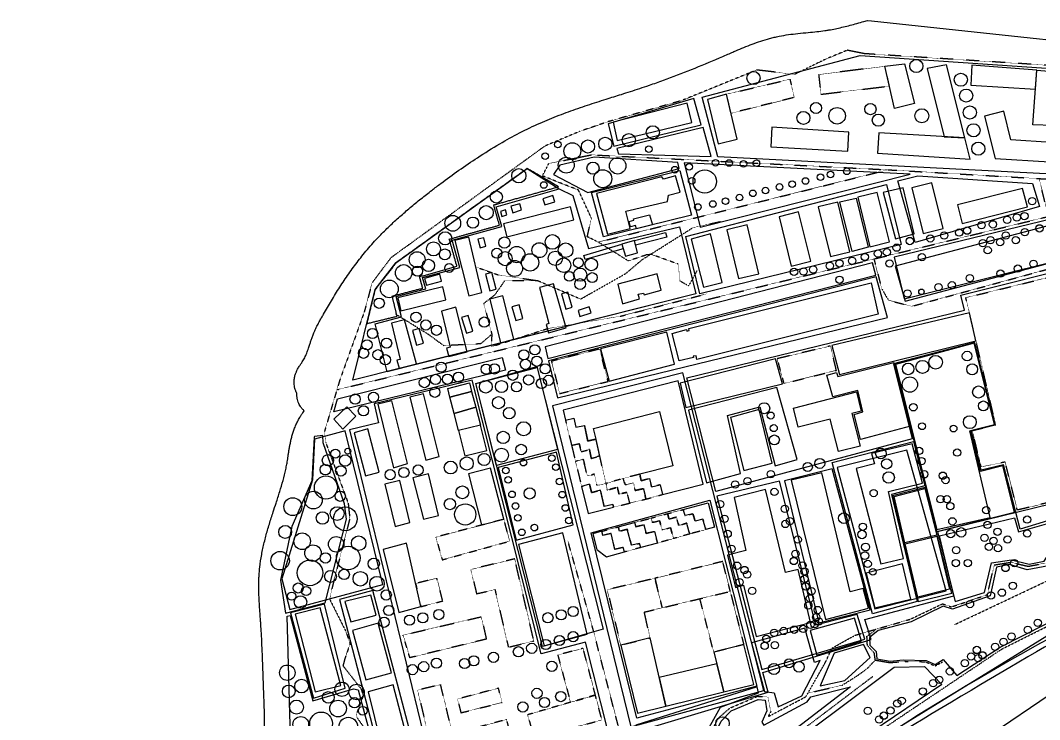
# Model space of a CAD drawing. Header units: metres. Extents: x -48 to 1213, y -26 to 873.
# Drawn here: x 48 to 650, y 455 to 869 of the extents above; entities that cross this region are included whole.
import ezdxf

# ---------------------------------------------------------------- set-up
doc = ezdxf.new("R2010")
doc.units = ezdxf.units.M
for name, pattern in [('1', [0.002, 0.002]), ('10', [0.001, 0.001]), ('11', [0.012, 0.004, -0.001, 0.004, -0.001, 0.001, -0.001]), ('2', [0.001, 0.001]), ('3', [0.012, 0.004, -0.001, 0.004, -0.001, 0.001, -0.001]), ('4', [0.001, 0.001]), ('5', [0.012, 0.004, -0.001, 0.004, -0.001, 0.001, -0.001]), ('6', [0.012, 0.004, -0.001, 0.004, -0.001, 0.001, -0.001]), ('7', [0.012, 0.004, -0.001, 0.004, -0.001, 0.001, -0.001]), ('8', [0.001, 0.001]), ('Center', [0.004, 0.0025, -0.0005, 0.0005, -0.0005]), ('Dashed', [0.01, 0.005, -0.005])]:
    doc.linetypes.add(name, pattern=pattern)
for name, color, linetype, true_color in [('Blocks', 1, 'Continuous', 0xff0000), ('Buildings$Commercial', 173, 'Continuous', 0x424ace), ('Buildings$Industrial', 9, 'Continuous', 0xbebebe), ('Buildings$Residential', 55, 'Continuous', 0x919748), ('Buildings$Workshop', 15, 'Continuous', 0xbf3f3f), ('Green_Spaces', 3, 'Continuous', 0x1bff00), ('Landuse$commercial', 172, 'Continuous', 0x0000bf), ('Landuse$culture', 30, 'Continuous', 0xff7f00), ('Landuse$greenery', 72, 'Continuous', 0x76c02d), ('Landuse$hedge', 111, 'Continuous', 0x7fffbf), ('Landuse$plaza', 6, 'Continuous', 0xff00ff), ('Landuse$railway', 33, 'Continuous', 0xda9942), ('Landuse$residential', 45, 'Continuous', 0x8b864e), ('Pavement', 252, 'Continuous', 0x829093), ('Playgrounds', 162, 'Continuous', 0x2734c3), ('railway track', 7, 'Continuous', 0xffffff), ('Site', 225, 'Continuous', 0xb22c80), ('Street', 1, 'Continuous', 0xff0000), ('Tree$Tree_type_1', 111, 'Continuous', 0x7fffbf), ('Tree$Tree_type_2', 125, 'Continuous', 0x3fbf7f)]:
    doc.layers.add(name, color=color, linetype=linetype, true_color=true_color)

msp = doc.modelspace()

# ---------------------------------------------------------------- linework, layer by layer
at = {"layer": 'Blocks'}
for points in [[(663.3, 839.67), (658.18, 777.76), (460.32, 788.02), (451.02, 823.27), (544.36, 847.89)], [(395.39, 807.44), (398.84, 794.25), (450.41, 806.88), (446.08, 822.44)], [(451.67, 805.24), (400.53, 792.9), (401.49, 789.71), (456.36, 788.06)], [(363.05, 777.46), (383.37, 766.87), (437.47, 781), (436.58, 784.66), (387.16, 787.85), (366.93, 783.05)], [(440.35, 784.38), (449.9, 746.43), (574.01, 777.74)], [(244.58, 655.9), (257.63, 709.52), (269.98, 725.31), (347.63, 781.04), (366.55, 769.08), (374.48, 765.18), (383.72, 733.73), (437.67, 746.66), (447.28, 706.92)], [(385.55, 766.87), (437.74, 779.82), (444.63, 753.44), (392.69, 740.61)], [(441.44, 740.85), (559.93, 771.61), (568.59, 736.16), (449.69, 706.92)], [(566.7, 773.73), (578.53, 776.81), (646.26, 772.13), (650.41, 758.52), (577, 737.42)], [(564.53, 728.66), (570.32, 704.1), (715.61, 740.19), (737.09, 765.44), (730.98, 769.06)], [(358.16, 675.62), (359.77, 668.87), (553.64, 718.05), (551.65, 725.32)], [(639, 568.02), (629.2, 606.03), (615.97, 602.73), (610.15, 626.05), (624.27, 629.64), (612.1, 678.28), (564.02, 665.65), (575.15, 621.28), (458.98, 590.16), (441.96, 657.4), (606.15, 697.38), (603.99, 706.17), (681.01, 725.53), (714.58, 590.96)], [(360.12, 667.45), (365.56, 645.57), (560.52, 692.95), (553.94, 716.95)], [(564.74, 665.17), (589.72, 566.56), (635.71, 577.94), (628.81, 605.31), (615.58, 601.96), (609.63, 626.3), (623.77, 629.84), (611.83, 677.8)], [(233.2, 637.34), (235.43, 645), (332.82, 669.36), (334.84, 661.8)], [(353.38, 663.45), (365.57, 615.06), (329.41, 605.57), (317.13, 653.97)], [(362.48, 640.88), (408.85, 451.18), (487.4, 472.67), (439.58, 660.41)], [(242.62, 626.58), (296.2, 406.06), (344.3, 420.35), (347.05, 410.53), (381.16, 419.49), (385.24, 405.16), (404.8, 410.7), (382.04, 501.19), (355.92, 494.23), (314.95, 655.92), (257.05, 641.95), (259.67, 630.73)], [(239.97, 626.06), (221.86, 621.18), (220.7, 597.06), (202.49, 538.67), (207.25, 520.43), (262.18, 535.14)], [(530.74, 604.35), (553, 520.9), (595.19, 531.46), (571.92, 614.66)], [(330.39, 604.28), (341.02, 561.48), (374.76, 570.41), (364.91, 613.47)], [(499.75, 596.59), (519.88, 512.61), (550.35, 520.23), (527.9, 603.64)], [(459.73, 587.35), (486.22, 485.05), (547.22, 502.97), (542.53, 517.43), (518.15, 511.23), (496.69, 596.37)], [(411.19, 447.97), (490.03, 471.52), (486.95, 483.24), (550.88, 502.72), (547.17, 514.5), (599.75, 528.56), (591.3, 564.08), (635.61, 574.62), (637.95, 566.29), (715.33, 588.51), (727.19, 549.45), (402.21, 348.86), (410.93, 388.73), (405.82, 438.89)], [(368.69, 565.77), (342.5, 558.87), (357.52, 498.89), (383.06, 505.84)], [(236.6, 526.45), (263.87, 421.79), (283.75, 427.63), (256.24, 531.59)], [(207.71, 518.43), (221.3, 468.14), (239.93, 474), (227.7, 523.69)], [(261.59, 420.7), (246.28, 413.41), (231.68, 427.14), (221.43, 416.34), (206.11, 399.83), (191.64, 383.46), (189.58, 385.1), (207.56, 445.09), (205.65, 516.5), (207.52, 516.98), (220.85, 466.42), (244.98, 473.6), (247.73, 473.07), (248.35, 469.96)]]:
    msp.add_lwpolyline(points, close=True, dxfattribs=at)
msp.add_open_spline([(504.67, 355.72), (503.38, 362.13), (500.73, 375.55), (517.51, 414.89), (554.01, 439.6), (665.77, 505.89), (703.37, 526), (774.55, 533.7), (807.48, 527.29), (813.58, 513.57), (804.74, 500.76), (558.39, 321.5), (546.54, 316.81), (529, 316.81), (508.5, 337.06), (505.97, 349.3), (504.67, 355.72)], degree=3, dxfattribs=at)
at = {"layer": 'Buildings$Commercial'}
msp.add_line((412.3, 456.25), (385.32, 565.82), dxfattribs=at)
at = {"layer": 'Buildings$Commercial', "linetype": '8'}
for points in [[(427.47, 588.4), (451.58, 594.5), (436.78, 655.52), (368.75, 638.31), (370.21, 632.32), (375.17, 633.52), (376.35, 628.15), (381.51, 629.2), (383.37, 620.03), (388.25, 621.11), (386.7, 627.49), (425.85, 637.39), (433.63, 605.32), (414.06, 600.37), (415.02, 596.54), (419.94, 597.83), (421.12, 592.97), (426.15, 594.1)], [(439.82, 579.53), (454.63, 583.44), (458.2, 569.04), (453.19, 567.68), (451.42, 573.81), (446.82, 572.73), (445.53, 577.08), (440.88, 575.97)]]:
    msp.add_lwpolyline(points, close=True, dxfattribs=at)
at = {"layer": 'Buildings$Commercial', "linetype": '7'}
for points in [[(370.21, 632.32), (373.81, 617.47), (378.31, 618.51), (379.53, 613.74), (384.4, 614.97), (385.46, 609.75), (390.47, 611.16), (388.25, 621.11), (383.37, 620.03), (381.51, 629.2), (376.35, 628.15), (375.17, 633.52)], [(414.06, 600.37), (404.35, 597.91), (405.48, 594.05), (410.43, 595.34), (411.45, 590.79), (416.25, 591.87), (417.77, 585.69), (427.47, 588.4), (426.15, 594.1), (421.12, 592.97), (419.94, 597.83), (415.02, 596.54)], [(430.55, 577.08), (439.82, 579.53), (440.88, 575.97), (445.53, 577.08), (446.82, 572.73), (451.42, 573.81), (453.19, 567.68), (443.62, 565.09), (441.89, 571.47), (437.14, 570.17), (435.79, 575.04), (431.38, 573.94)], [(463.13, 548.84), (423.08, 538.9), (427.28, 521.45), (467.6, 531.16)]]:
    msp.add_lwpolyline(points, close=True, dxfattribs=at)
at = {"layer": 'Buildings$Commercial', "linetype": '6'}
for points in [[(373.81, 617.47), (376.12, 607.95), (380.67, 609.24), (383.16, 599.38), (387.33, 600.5), (388.71, 593.71), (394.09, 594.91), (390.47, 611.16), (385.46, 609.75), (384.39, 614.99), (379.53, 613.74), (378.31, 618.51)], [(404.35, 597.91), (394.09, 594.91), (394.97, 590.98), (400.83, 592.69), (401.85, 588.66), (406.44, 589.67), (408.05, 583.3), (417.77, 585.69), (416.25, 591.87), (411.45, 590.79), (410.43, 595.34), (405.48, 594.05)], [(420.9, 574.5), (430.55, 577.08), (431.38, 573.94), (435.79, 575.04), (437.14, 570.17), (441.89, 571.47), (443.62, 565.09), (434.08, 562.38), (432.28, 568.85), (427.31, 567.5), (425.81, 573), (421.55, 571.84)]]:
    msp.add_lwpolyline(points, close=True, dxfattribs=at)
at = {"layer": 'Buildings$Commercial', "linetype": '5'}
for points in [[(376.12, 607.95), (379.7, 593.23), (384.36, 594.62), (385.63, 589.6), (390.79, 590.87), (393.02, 581.25), (398.25, 582.43), (398.56, 580.9), (408.05, 583.3), (406.44, 589.67), (401.85, 588.66), (400.83, 592.69), (394.97, 590.98), (394.09, 594.91), (388.71, 593.71), (387.33, 600.5), (383.16, 599.38), (380.67, 609.24)], [(410.97, 571.84), (420.9, 574.5), (421.55, 571.84), (425.81, 573), (427.31, 567.5), (432.28, 568.85), (434.08, 562.38), (424.68, 559.72), (422.77, 566.46), (417.85, 565.38), (416.6, 570.5), (411.7, 569.29)], [(423.08, 538.9), (394.85, 532.11), (402.85, 499.46), (420.19, 503.67), (416.79, 518.92), (427.4, 521.48)], [(467.6, 531.16), (475.55, 499.74), (457.85, 495.2), (449.64, 526.84)]]:
    msp.add_lwpolyline(points, close=True, dxfattribs=at)
at = {"layer": 'Buildings$Commercial', "linetype": '4'}
for points in [[(379.7, 593.23), (383.61, 577.12), (398.56, 580.9), (398.25, 582.43), (393.02, 581.25), (390.83, 590.89), (385.63, 589.6), (384.36, 594.62)], [(401.42, 569.29), (410.97, 571.84), (411.7, 569.29), (416.6, 570.5), (417.85, 565.38), (422.77, 566.46), (424.68, 559.72), (414.68, 557.06), (413.99, 559.49), (409.16, 558.4), (406.67, 567.91), (402.05, 566.7)], [(402.85, 499.46), (412.82, 459.13), (429.43, 463.24), (420.19, 503.67)], [(457.85, 495.2), (463.87, 471.75), (481.53, 476.11), (475.55, 499.74)], [(425.52, 480.36), (429.43, 463.24), (463.87, 471.75), (459.6, 488.39)]]:
    msp.add_lwpolyline(points, close=True, dxfattribs=at)
at = {"layer": 'Buildings$Commercial'}
for points in [[(385.32, 565.82), (455.62, 584.98), (483.33, 475.18)], [(483.33, 475.18), (412.3, 456.25)]]:
    msp.add_lwpolyline(points, dxfattribs=at)
at = {"layer": 'Buildings$Commercial', "linetype": '2'}
msp.add_lwpolyline([(386.39, 565.27), (388.72, 555.88), (394.4, 551.66), (405.08, 554.5), (404.39, 557.17), (399.4, 555.97), (397.16, 565.36), (392.34, 564.24), (391.75, 566.7)], close=True, dxfattribs=at)
at = {"layer": 'Buildings$Commercial', "linetype": '3'}
msp.add_lwpolyline([(391.75, 566.7), (401.42, 569.29), (402.05, 566.7), (406.67, 567.91), (409.16, 558.4), (413.99, 559.49), (414.68, 557.06), (405.08, 554.5), (404.39, 557.17), (399.4, 555.97), (397.16, 565.36), (392.34, 564.24)], close=True, dxfattribs=at)
at = {"layer": 'Buildings$Industrial', "linetype": '1'}
msp.add_lwpolyline([(503.64, 596.83), (523.89, 514.58), (549.33, 521.25), (546.12, 532.86), (538.39, 530.96), (521.7, 601.28)], close=True, dxfattribs=at)
at = {"layer": 'Buildings$Residential', "linetype": '3'}
for points in [[(519.86, 836.58), (521.15, 824.91), (561.67, 829.77), (559.07, 841.44)], [(465.38, 824.96), (502.88, 833.81), (505.47, 823.04), (468.04, 813.67)], [(387.86, 469.91), (380.63, 497.51), (365.64, 493.57), (373.16, 465.63)], [(282.74, 472.79), (293.24, 428.82), (339.31, 441.16), (335.38, 455.47), (303.48, 446.8), (296.37, 476.05)], [(306.32, 467.52), (308.41, 459.43), (332.76, 465.5), (330.59, 473.94)], [(347.82, 458.24), (351.62, 444.45), (391.72, 455.19), (387.86, 469.91)]]:
    msp.add_lwpolyline(points, close=True, dxfattribs=at)
at = {"layer": 'Buildings$Residential', "linetype": '4'}
for points in [[(559.07, 841.44), (570.62, 842.87), (576.42, 819.4), (564.62, 816.51)], [(584.06, 840.16), (593.99, 799.87), (606.27, 799.14), (595.47, 842.36)], [(610.37, 842.18), (609.72, 830.35), (647.97, 827.92), (648.78, 839.1)], [(648.78, 839.1), (660.75, 838.23), (658.5, 806.52), (646.44, 806.84)], [(398.41, 808.4), (400.83, 797.55), (444.89, 808.31), (442.06, 819.64)], [(454.11, 821.87), (460.38, 795.61), (471.65, 798.38), (465.38, 824.96)], [(617.83, 812.03), (624.15, 786.91), (656.23, 784.97), (657.21, 796.48), (633.38, 797.93), (629.33, 814.95)], [(492.16, 805.39), (491.56, 793.85), (537.02, 791.23), (537.68, 802.52)], [(555.45, 802.14), (554.65, 790.14), (609.4, 786.62), (606.27, 799.14)]]:
    msp.add_lwpolyline(points, close=True, dxfattribs=at)
at = {"layer": 'Buildings$Residential', "linetype": '2'}
for points in [[(574.91, 769.65), (581.61, 742.61), (593.38, 745.64), (586.68, 772.57)], [(542.98, 764.08), (550.16, 734.83), (561.79, 737.7), (554.49, 766.91)], [(601.99, 759.57), (604.75, 748.54), (643.34, 758.39), (640.38, 769.16)], [(519.58, 758.38), (526.83, 729.1), (538.28, 731.89), (531.11, 761.17)], [(496.57, 752.59), (503.53, 723.37), (515.17, 726.21), (508.01, 755.52)], [(465.51, 744.91), (472.57, 715.97), (484.46, 718.82), (477.51, 747.84)], [(444.43, 739.36), (451.72, 711), (462.77, 713.62), (455.85, 742.55)], [(278.21, 645.84), (287.6, 608.72), (295.52, 610.96), (286.22, 647.99)], [(259.26, 641.88), (268.48, 604.16), (276.75, 606.74), (267.53, 643.77)], [(245.22, 624.93), (252.03, 599.49), (260.13, 601.6), (253.32, 627.2)], [(263.32, 594.55), (269.48, 569.6), (278.23, 571.86), (272.21, 596.75)], [(280.03, 598.22), (286.18, 573.75), (295.1, 576.02), (289.25, 600.54)]]:
    msp.add_lwpolyline(points, close=True, dxfattribs=at)
at = {"layer": 'Buildings$Residential', "linetype": '1'}
for points in [[(233.23, 632.98), (238.57, 626.95), (246.32, 634.61), (240.98, 640.3)], [(239.73, 525.23), (243.35, 513.26), (258.25, 517.14), (255.06, 529.02)], [(210.41, 517.73), (222.27, 471.78), (237.34, 475.49), (225.15, 521.53)], [(244.31, 508.12), (252.19, 478.85), (267.29, 483.05), (259.41, 512.32)], [(253.52, 471.8), (265.02, 425.46), (280.26, 429.99), (268.43, 476.02)]]:
    msp.add_lwpolyline(points, close=True, dxfattribs=at)
at = {"layer": 'Buildings$Residential', "linetype": '10'}
msp.add_lwpolyline([(312.83, 600.62), (320.63, 570.41), (333.84, 573.81), (325.89, 604)], close=True, dxfattribs=at)
at = {"layer": 'Buildings$Residential', "linetype": '11'}
for points in [[(333.84, 573.81), (293.52, 563.2), (297.36, 549.82), (337.18, 560.83)], [(314.2, 544.1), (317.66, 529.77), (328.52, 532.24), (336.43, 498.15), (351.5, 501.86), (340.19, 550.37)]]:
    msp.add_lwpolyline(points, close=True, dxfattribs=at)
at = {"layer": 'Buildings$Residential', "linetype": '8'}
msp.add_lwpolyline([(262.39, 555.86), (271.63, 518.75), (284.76, 522.15), (276.17, 559.75)], close=True, dxfattribs=at)
at = {"layer": 'Buildings$Residential', "linetype": '5'}
msp.add_lwpolyline([(284.76, 522.15), (297.62, 525.49), (294.16, 539), (281.64, 535.79)], close=True, dxfattribs=at)
at = {"layer": 'Buildings$Residential', "linetype": '7'}
msp.add_lwpolyline([(274.21, 505.36), (320.42, 516.17), (323.42, 502.96), (278.21, 491.96)], close=True, dxfattribs=at)
at = {"layer": 'Buildings$Workshop', "linetype": '1'}
for points in [[(388.45, 766.29), (395.05, 742.26), (408.34, 745.66), (405.79, 755.76), (430.56, 761.61), (431.09, 765.33), (437.9, 767.14), (435.24, 776.71), (428.22, 774.69), (427.07, 776.17)], [(337.96, 758.8), (338.98, 754.96), (344.18, 756.54), (343.28, 760.27)], [(356.78, 763.21), (357.97, 759.65), (363.96, 761.29), (362.71, 765.02)], [(331.81, 755.64), (332.6, 752.64), (335.48, 753.6), (334.8, 756.6)], [(333.47, 748.27), (335.5, 740.67), (375.12, 750.64), (373.17, 758.45)], [(407.8, 749.65), (410.65, 750.47), (410.44, 751.23), (419.88, 753.73), (421.59, 747.83), (412.12, 745.34), (411.54, 747.35), (408.69, 746.5)], [(411, 738.47), (429.33, 743.23), (430.03, 740.52), (411.68, 735.83)], [(304.79, 738.5), (313.06, 705.82), (320.8, 707.79), (313, 740.58)], [(318.38, 739.21), (319.78, 734.12), (323.19, 735.16), (321.9, 740.17)], [(380.96, 729.74), (403.54, 736.3), (404.3, 733.67), (381.75, 727.24)], [(403.54, 736.3), (405.59, 729.22), (412.86, 731.31), (411, 738.47)], [(286.84, 716), (287.96, 712.04), (296.92, 714.45), (295.87, 718.64)], [(322.98, 718.62), (325.47, 708.78), (329.15, 709.83), (326.71, 719.57)], [(401.05, 712.76), (403.94, 701.08), (413.91, 703.96), (413.2, 706.78), (416.41, 707.48), (416.7, 706.36), (426.79, 709.19), (424.42, 718.8)], [(271, 704.66), (272.92, 696.9), (299.5, 703.39), (297.69, 711.15)], [(354.84, 710.81), (360.42, 689.39), (358.82, 688.83), (360.21, 684.02), (370.68, 686.95), (363.14, 712.97)], [(325.54, 703.92), (331.86, 677.99), (339.64, 680.26), (333.25, 705.8)], [(367.82, 706.93), (370.41, 697.97), (374.2, 699.17), (371.61, 708.04)], [(296.91, 696.72), (302.12, 675.46), (299.89, 674.93), (301.27, 670.04), (312.01, 672.8), (305.42, 699.06)], [(377.64, 697.11), (378.76, 693.66), (385.42, 695.68), (384.18, 699.23)], [(267.35, 689.59), (272.46, 668.22), (270.54, 667.76), (271.88, 662.98), (282.15, 665.65), (275.07, 691.71)], [(279.69, 685.3), (282.14, 676.58), (286.18, 677.75), (283.72, 686.42)], [(504.92, 639.44), (542.24, 649.01), (544.89, 637.74), (539.47, 636.25), (544.36, 617.01), (531.6, 613.82), (526.65, 632.99), (507.8, 628.2)], [(467.65, 633.87), (475.59, 602.59), (492.44, 606.97), (484.66, 638.57)], [(564.45, 587.19), (582.7, 591.92), (589.65, 564.35), (570.88, 559.89)], [(571.02, 559.3), (589.8, 563.73), (597.25, 532.41), (578.52, 527.79)]]:
    msp.add_lwpolyline(points, close=True, dxfattribs=at)
at = {"layer": 'Buildings$Workshop', "linetype": '3'}
for points in [[(606.85, 704.73), (679.45, 722.55), (708.12, 605.39), (682.52, 598.79), (685.72, 584.59), (669.51, 579.79), (667.51, 586.59), (637.3, 579.18), (630.1, 607.59), (615.89, 604.79), (610.69, 626.2), (624.53, 629.56)], [(495.25, 668.64), (499.26, 653.99), (530.34, 661.79), (526.84, 676.19)]]:
    msp.add_lwpolyline(points, close=True, dxfattribs=at)
at = {"layer": 'Buildings$Workshop', "linetype": '2'}
for points in [[(433.19, 683.56), (441.67, 685.94), (442.01, 684.92), (443.36, 685.32), (443.08, 686.5), (550.85, 713.4), (555.05, 695.01), (447.93, 668.27), (447.45, 670.43), (445.7, 670.08), (445.84, 669.35), (437.49, 667.4)], [(527.74, 676.41), (532.1, 659.33), (612.85, 679.25), (608.94, 695.83)], [(494.36, 668.56), (437.94, 654.24), (441.42, 639.92), (498.45, 653.78)]]:
    msp.add_lwpolyline(points, close=True, dxfattribs=at)
at = {"layer": 'Buildings$Workshop'}
for points in [[(338.45, 699.25), (340.81, 691.24), (345.01, 692.42), (342.83, 700.54)], [(308.83, 692.95), (311.59, 683.81), (315.42, 684.87), (312.68, 694.12)], [(301.91, 645.95), (300.61, 651.03), (313.43, 654.33), (314.74, 649.27)], [(304.4, 636.25), (301.91, 645.95), (314.74, 649.27), (317.3, 639.93)], [(306.99, 626.16), (304.4, 636.25), (317.3, 639.93), (319.91, 629.48)], [(306.99, 626.16), (310.8, 611.33), (323.66, 614.48), (319.91, 629.48)]]:
    msp.add_lwpolyline(points, close=True, dxfattribs=at)
at = {"layer": 'Buildings$Workshop', "linetype": '8'}
msp.add_lwpolyline([(390.84, 674.49), (395.94, 655.37), (434.68, 665.37), (430.08, 684.39)], close=True, dxfattribs=at)
at = {"layer": 'Buildings$Workshop', "linetype": '5'}
msp.add_lwpolyline([(361.92, 667.19), (366.74, 648.07), (395.34, 655.22), (390.4, 674.38)], close=True, dxfattribs=at)
at = {"layer": 'Green_Spaces'}
for p, q in [((539.67, 732.11), (532.37, 761.3)), ((235.43, 645), (332.82, 669.36)), ((332.82, 669.36), (334.84, 661.8))]:
    msp.add_line(p, q, dxfattribs=at)
for points in [[(558.03, 766.84), (565.26, 739.51), (576.32, 742.38), (569.73, 769.6)], [(565.03, 723.3), (571.02, 702.68), (711.92, 739.97), (714.66, 745.44), (730.66, 758.82), (734.01, 767.96)], [(358.16, 675.62), (359.77, 668.87), (553.64, 718.05), (551.65, 725.32)], [(221.64, 622.33), (220.19, 596.47), (208.46, 569.5), (201.66, 537.87), (204.64, 518.2), (228.14, 524.47), (240.71, 573.92), (239.49, 582.94), (226.91, 618.9), (226.68, 623.23), (221.84, 622.74)], [(590.09, 566.43), (600.48, 525.1), (617.95, 530.51), (622.03, 548.04), (633.84, 549.74), (644.39, 547.33), (653.18, 548.98), (658.08, 556.65), (660.56, 569.69), (670.11, 572.95), (666.63, 584.97)], [(514.86, 508.06), (518.82, 493.42), (545.09, 501.69), (541.04, 515.38)], [(480.1, 500.67), (487.75, 472.07), (493.6, 471.22), (495.83, 463.03), (509.98, 469.41), (520.81, 490.3), (517.37, 489.22), (511.72, 509.42)], [(529, 494.58), (520.74, 475.28), (535.29, 478.47), (550.28, 492.08), (546.4, 499.74)], [(438.79, 372.11), (454.53, 396.35), (485.78, 427.42), (564.59, 486.35), (582.43, 486.84), (592.73, 476.13)], [(411.82, 452.19), (420.22, 410.58), (451.26, 443.62), (461.77, 462.73), (484.25, 471.17), (483.45, 474.69)]]:
    msp.add_lwpolyline(points, close=True, dxfattribs=at)
for points in [[(532.37, 761.3), (542.03, 763.6), (549.05, 734.55)], [(549.05, 734.55), (539.67, 732.11)], [(334.84, 661.8), (233.2, 637.34), (235.43, 645)], [(655.71, 546.18), (643.17, 543.99), (632.65, 547.13), (625.01, 545.54), (621.24, 528.56), (598.94, 520.68), (593.37, 522.44), (574.54, 513.14), (554.99, 508.14), (549.84, 503.86), (550.06, 499.45), (553.77, 495.64), (554.15, 491.23), (562.11, 489.95), (569.82, 490.72), (583.32, 490.38), (588.65, 487.95), (593.38, 490.82), (601.46, 481.54), (627.15, 498.26), (801.45, 586.61)], [(453.41, 435.78), (462.25, 454.52), (468.19, 460.51), (484.09, 467.28), (488.22, 466.82), (489.24, 460.66), (486.36, 453.93), (487.49, 452.01), (513, 465.92), (515.23, 468.9), (538.73, 474.74), (480.71, 430.24), (449.63, 397.72), (431.11, 367.57), (398.85, 346.05)]]:
    msp.add_lwpolyline(points, dxfattribs=at)
msp.add_circle((452.51, 773.37), 6.91, dxfattribs=at)
at = {"layer": 'Landuse$commercial'}
for points in [[(440.35, 784.38), (449.9, 746.43), (574.01, 777.74)], [(362.48, 640.88), (408.85, 451.18), (487.4, 472.67), (439.58, 660.41)]]:
    msp.add_lwpolyline(points, close=True, dxfattribs=at)
at = {"layer": 'Landuse$culture'}
for points in [[(385.55, 766.87), (437.74, 779.82), (444.63, 753.44), (392.69, 740.61)], [(366.55, 769.08), (374.48, 765.18), (383.72, 733.73), (437.67, 746.66), (447.28, 706.92), (264.83, 661), (257.67, 689.31), (273.3, 693.44), (270.18, 705.43), (287.59, 709.98), (285.62, 716.71), (307.67, 722.53), (303.3, 738.73), (332.55, 746.83), (329.31, 758.5)], [(639, 568.02), (629.2, 606.03), (615.97, 602.73), (610.15, 626.05), (624.27, 629.64), (612.1, 678.28), (564.02, 665.65), (575.15, 621.28), (458.98, 590.16), (441.96, 657.4), (606.15, 697.38), (603.99, 706.17), (681.01, 725.53), (714.58, 590.96)], [(360.12, 667.45), (365.56, 645.57), (560.52, 692.95), (553.94, 716.95)], [(550.35, 520.23), (527.9, 603.64), (499.75, 596.59), (519.88, 512.61)], [(563.57, 587.65), (578.61, 525.25), (598.6, 530.05), (582.85, 592.59)]]:
    msp.add_lwpolyline(points, close=True, dxfattribs=at)
at = {"layer": 'Landuse$greenery'}
for points in [[(451.67, 805.24), (400.53, 792.9), (401.49, 789.71), (456.36, 788.06)], [(363.05, 777.46), (383.37, 766.87), (437.47, 781), (436.58, 784.66), (387.16, 787.85), (366.93, 783.05)], [(564.53, 728.66), (570.32, 704.1), (715.61, 740.19), (737.09, 765.44), (730.98, 769.06)], [(411.19, 447.97), (490.03, 471.52), (486.95, 483.24), (550.88, 502.72), (547.17, 514.5), (599.75, 528.56), (591.3, 564.08), (635.61, 574.62), (637.95, 566.29), (715.33, 588.51), (727.19, 549.45), (402.21, 348.86), (410.93, 388.73), (405.82, 438.89)], [(261.59, 420.7), (246.28, 413.41), (231.68, 427.14), (221.43, 416.34), (206.11, 399.83), (191.64, 383.46), (189.58, 385.1), (207.56, 445.09), (205.65, 516.5), (207.52, 516.98), (220.85, 466.42), (244.98, 473.6), (247.73, 473.07), (248.35, 469.96)]]:
    msp.add_lwpolyline(points, close=True, dxfattribs=at)
for points in [[(347.63, 781.04), (308.8, 753.17), (269.98, 725.31)], [(366.09, 770.26), (356.86, 775.65), (347.63, 781.04)], [(327.76, 759.55), (346.93, 764.91), (366.09, 770.26)], [(331.14, 747.58), (329.45, 753.56), (327.76, 759.55)], [(301.54, 739.33), (316.34, 743.46), (331.14, 747.58)], [(306.03, 723.25), (303.78, 731.29), (301.54, 739.33)], [(269.98, 725.31), (263.8, 717.41), (257.63, 709.52)], [(283.93, 717.16), (294.98, 720.21), (306.03, 723.25)], [(285.8, 710.34), (284.87, 713.75), (283.93, 717.16)], [(257.63, 709.52), (255.18, 699.46), (252.73, 689.4)], [(267.78, 705.67), (276.79, 708.01), (285.8, 710.34)], [(270.66, 693.77), (269.22, 699.72), (267.78, 705.67)], [(252.73, 689.4), (261.7, 691.59), (270.66, 693.77)]]:
    msp.add_open_spline(points, degree=2, dxfattribs=at)
at = {"layer": 'Landuse$hedge'}
for points in [[(358.16, 675.62), (359.77, 668.87), (553.64, 718.05), (551.65, 725.32)], [(233.2, 637.34), (235.43, 645), (332.82, 669.36), (334.84, 661.8)], [(239.97, 626.06), (221.86, 621.18), (220.7, 597.06), (202.49, 538.67), (207.25, 520.43), (262.18, 535.14)]]:
    msp.add_lwpolyline(points, close=True, dxfattribs=at)
at = {"layer": 'Landuse$plaza'}
for points in [[(564.74, 665.17), (589.72, 566.56), (635.71, 577.94), (628.81, 605.31), (615.58, 601.96), (609.63, 626.3), (623.77, 629.84), (611.83, 677.8)], [(356.53, 498.64), (317.13, 653.97), (353.23, 664.06), (392.52, 508.8)], [(527.92, 607.26), (575.84, 619.65), (582.71, 593.44), (562.9, 588.33), (578.05, 525.18), (551.7, 517.98)], [(459.73, 587.35), (486.22, 485.05), (547.22, 502.97), (542.53, 517.43), (518.15, 511.23), (496.69, 596.37)]]:
    msp.add_lwpolyline(points, close=True, dxfattribs=at)
at = {"layer": 'Landuse$railway'}
msp.add_open_spline([(504.67, 355.72), (503.38, 362.13), (500.73, 375.55), (517.51, 414.89), (551.05, 442.33), (662.81, 508.62), (703.37, 526), (774.55, 533.7), (807.48, 527.29), (813.58, 513.57), (804.74, 500.76), (558.39, 321.5), (546.54, 316.81), (529, 316.81), (508.5, 337.06), (505.97, 349.3), (504.67, 355.72)], degree=3, dxfattribs=at)
at = {"layer": 'Landuse$residential'}
for points in [[(663.3, 839.67), (658.18, 777.76), (460.32, 788.02), (451.02, 823.27), (544.36, 847.89)], [(395.39, 807.44), (398.84, 794.25), (450.41, 806.88), (446.08, 822.44)], [(441.44, 740.85), (559.93, 771.61), (568.59, 736.16), (449.69, 706.92)], [(566.7, 773.73), (578.53, 776.81), (646.26, 772.13), (650.41, 758.52), (577, 737.42)], [(242.62, 626.58), (296.2, 406.06), (344.3, 420.35), (347.05, 410.53), (381.16, 419.49), (385.24, 405.16), (404.8, 410.7), (382.04, 501.19), (355.92, 494.23), (314.95, 655.92), (257.05, 641.95), (259.67, 630.73)], [(236.6, 526.45), (263.87, 421.79), (283.75, 427.63), (256.24, 531.59)], [(207.71, 518.43), (221.3, 468.14), (239.93, 474), (227.7, 523.69)]]:
    msp.add_lwpolyline(points, close=True, dxfattribs=at)
at = {"layer": 'Pavement'}
for points in [[(524.71, 658.96), (530.41, 660.58), (531.13, 658.06), (564.39, 666.49), (574.22, 628.7), (544.6, 621), (540.88, 635.71), (545.96, 637.17), (542.94, 649.92), (528.22, 646.17)], [(442.98, 638.3), (453.62, 595.24), (473.61, 600.87), (465.91, 635.08), (485.08, 640.31), (494.16, 605.39), (507.2, 609.16), (495.22, 651.67)], [(575.15, 618.37), (551.15, 612.72), (552.9, 606.51), (541.94, 603.79), (556.68, 547.4), (569.94, 550.67), (561.08, 590.14), (581.15, 595.05)], [(469.85, 586.58), (476.82, 555.3), (466.03, 552.53), (470.64, 533.4), (475.49, 534.86), (482.85, 504.52), (515.13, 512.75), (507.67, 544.09), (500.3, 542.3), (488.4, 591.39)], [(547.97, 542.02), (553.14, 521.44), (574.41, 526.61), (569.33, 547.45)]]:
    msp.add_lwpolyline(points, close=True, dxfattribs=at)
at = {"layer": 'Playgrounds'}
for points in [[(565.23, 665.3), (589.75, 567.79), (621.2, 574.82), (609.27, 625.95), (624.02, 629.69), (611.83, 677.8)], [(330.39, 604.28), (341.02, 561.48), (374.76, 570.41), (364.91, 613.47)]]:
    msp.add_lwpolyline(points, close=True, dxfattribs=at)
at = {"layer": 'railway track', "linetype": '1'}
msp.add_lwpolyline([(627.99, 450.82), (633, 443.42), (638, 446.82), (656, 419.81), (633.2, 404.4), (639.6, 394.6), (749.04, 465.22), (743.03, 474.83), (737.97, 471.36), (719.13, 500.9), (723.79, 504.01), (718.67, 512.09)], close=True, dxfattribs=at)
at = {"layer": 'railway track'}
msp.add_open_spline([(504.67, 355.72), (503.38, 362.13), (500.73, 375.55), (517.51, 414.89), (551.05, 442.33), (662.81, 508.62), (703.37, 526), (774.55, 533.7), (807.48, 527.29), (813.58, 513.57), (804.74, 500.76), (558.39, 321.5), (546.54, 316.81), (529, 316.81), (508.5, 337.06), (505.97, 349.3), (504.67, 355.72)], degree=3, dxfattribs=at)
at = {"layer": 'Site'}
msp.add_lwpolyline([(546.55, 867.94), (548.81, 868.58), (551.14, 868.33), (753.41, 846.67), (754.35, 853.18), (794.03, 845.04), (1018.57, 815.91), (1023.84, 821.44)], dxfattribs=at)
for points, knots in [([(211.42, 648.15), (211.26, 648.45), (211.02, 648.93), (210.71, 649.67), (210.37, 650.62), (210.03, 651.92), (209.8, 653.46), (209.74, 654.94), (209.83, 656.31), (210.02, 657.56), (210.28, 658.68), (210.59, 659.68), (210.92, 660.56), (211.22, 661.24), (211.51, 661.85), (211.89, 662.58), (212.4, 663.47), (212.99, 664.38), (213.56, 665.2), (213.98, 665.78), (214.34, 666.3), (214.79, 666.96), (215.41, 667.97), (216.1, 669.25), (216.72, 670.56), (217.28, 671.94), (217.81, 673.4), (218.41, 675.17), (219.03, 677.1), (219.7, 679.19), (220.4, 681.22), (221.07, 682.98), (221.7, 684.51), (222.47, 686.24), (223.56, 688.43), (224.7, 690.55), (225.52, 692.01), (226.26, 693.33), (227.54, 695.6), (230.24, 700.29), (234.24, 706.96), (239.34, 714.9), (244.77, 722.68), (249.69, 729.1), (253.93, 734.19), (257.15, 737.83), (260.25, 741.13), (264.14, 745.09), (268.14, 748.92), (272.23, 752.62), (275.33, 755.33), (278.46, 757.99), (282.66, 761.46), (286.94, 764.88), (291.91, 768.74), (298.25, 773.58), (307.13, 780.08), (318.7, 787.97), (330.66, 795.4), (343.03, 802.22), (354.73, 807.84), (366.3, 812.58), (377.53, 816.62), (386.89, 819.7), (395.45, 822.43), (403.9, 825.07), (412.4, 827.78), (420.7, 830.57), (430.94, 834.2), (444.78, 839.53), (457.12, 844.67), (465.05, 848.07), (468.3, 849.48), (471.73, 850.96), (475.7, 852.64), (480.57, 854.57), (485.63, 856.38), (490, 857.7), (493.16, 858.5), (495.02, 858.92), (497.85, 859.51), (502.02, 860.2), (507.79, 860.89), (513.37, 861.41), (518.69, 861.92), (522.42, 862.37), (525.09, 862.77), (527.49, 863.18), (532.04, 864.08), (537.25, 865.36), (542.53, 866.79), (545.2, 867.55), (546.55, 867.94)], [3970.152564, 3970.152564, 3970.152564, 3970.152564, 3971.185187, 3971.74687, 3972.571145, 3974.199745, 3975.770129, 3977.252086, 3978.626953, 3979.886505, 3981.034709, 3982.074706, 3983.01343, 3983.864284, 3984.309424, 3985.042674, 3986.322462, 3987.392912, 3988.283104, 3989.310231, 3989.562306, 3990.186087, 3991.685607, 3993.126663, 3994.559371, 3996.028739, 3997.573209, 3999.223566, 4001.658972, 4003.646038, 4005.789464, 4008.099318, 4009.316706, 4010.747768, 4013.792712, 4016.631662, 4017.971609, 4018.832972, 4021.161131, 4025.773852, 4035.081962, 4044.482898, 4054.086772, 4063.535753, 4068.741016, 4073.946279, 4078.12695, 4082.307621, 4090.611077, 4094.735907, 4098.860736, 4102.958525, 4107.056314, 4115.19346, 4119.401341, 4125.937084, 4139.134528, 4152.3877, 4167.957902, 4181.350628, 4194.768208, 4206.882033, 4218.815444, 4230.600997, 4236.435692, 4245.767598, 4257.162845, 4263.200681, 4272.030013, 4289.761333, 4307.658759, 4312.142174, 4315.654689, 4318.270454, 4323.363828, 4328.597757, 4333.969068, 4339.480847, 4342.291853, 4343.741521, 4345.217242, 4350.950039, 4356.42827, 4362.637299, 4367.773459, 4372.452449, 4373.919181, 4375.857201, 4379.766759, 4387.815475, 4391.954403, 4396.166549, 4396.166549, 4396.166549, 4396.166549]), ([(215.72, 637.93), (215.56, 638.07), (215.22, 638.39), (214.69, 638.95), (214.09, 639.66), (213.46, 640.54), (212.81, 641.63), (212.21, 642.95), (211.8, 644.25), (211.55, 645.44), (211.4, 646.67), (211.39, 647.57), (211.42, 648.15)], [3958.69211, 3958.69211, 3958.69211, 3958.69211, 3959.315961, 3960.093607, 3961.009672, 3962.086602, 3963.344978, 3964.797401, 3966.438808, 3967.446678, 3968.422572, 3970.152564, 3970.152564, 3970.152564, 3970.152564]), ([(47.98, 156.04), (52.11, 160.01), (60.33, 168.17), (70.44, 178.63), (79.17, 187.8), (84.81, 193.74), (90.2, 199.41), (94.68, 204.15), (99.89, 209.8), (104.91, 215.48), (109.68, 221.21), (113.47, 226.12), (116.7, 230.62), (120.49, 236.28), (125.25, 244.27), (130.41, 254.29), (135.1, 264.69), (139.4, 275.41), (142.71, 284.54), (145.75, 293.45), (149.87, 306.15), (155.72, 325.7), (161.49, 345.72), (166.26, 361.44), (170.59, 375.02), (176.56, 392.92), (182.03, 409.12), (185.39, 419.48), (186.31, 422.35), (187.14, 424.96), (188.17, 428.27), (189.3, 432.19), (190.29, 436.01), (191.1, 439.75), (191.62, 442.81), (191.92, 445.18), (192.14, 447.45), (192.31, 450.3), (192.38, 453.83), (192.35, 457.48), (192.22, 461.85), (191.98, 467.19), (191.68, 475.06), (191.32, 485.9), (190.92, 496.95), (190.49, 505.39), (190.22, 509.83), (190.03, 512.63), (189.81, 515.64), (189.53, 519.41), (189.22, 524.06), (188.97, 529.02), (188.86, 534.11), (188.95, 538.43), (189.17, 542.21), (189.59, 546.77), (190.52, 552.87), (192.1, 560.15), (194.04, 567.37), (195.88, 573.35), (197.6, 578.69), (199.3, 583.85), (201.29, 590.03), (203.26, 596.63), (204.62, 602.06), (205.36, 605.74), (205.73, 607.83), (205.95, 609.18), (206.19, 610.75), (206.44, 612.41), (206.76, 614.46), (207.12, 616.58), (207.55, 618.78), (208.05, 621.06), (208.67, 623.42), (209.42, 625.85), (210.34, 628.32), (211.44, 630.83), (212.5, 632.87), (213.36, 634.34), (214.07, 635.46), (214.84, 636.63), (215.43, 637.51), (215.72, 637.93)], [3431.995199, 3431.995199, 3431.995199, 3431.995199, 3449.187205, 3466.723031, 3475.643961, 3487.179047, 3491.30703, 3499.089595, 3506.767914, 3514.355007, 3521.821958, 3529.14729, 3532.936522, 3538.445996, 3549.566278, 3560.842158, 3572.242704, 3583.787016, 3595.482085, 3601.361627, 3612.030024, 3635.56092, 3662.569661, 3674.536546, 3684.823586, 3705.34489, 3731.128967, 3736.13867, 3738.016823, 3740.155784, 3744.352393, 3748.43342, 3752.380007, 3756.200859, 3759.908454, 3761.699155, 3763.354849, 3766.749423, 3770.271838, 3773.932289, 3777.715773, 3783.367258, 3789.987593, 3801.34009, 3815.90795, 3823.1312, 3826.710113, 3829.240978, 3831.550554, 3835.758183, 3840.585258, 3845.554516, 3850.64959, 3855.856968, 3858.502128, 3862.022037, 3869.584154, 3876.98429, 3884.381184, 3892.01532, 3895.758826, 3901.189538, 3908.326034, 3915.218607, 3921.870868, 3925.114275, 3926.457232, 3928.256979, 3929.194235, 3931.238572, 3933.283284, 3935.431163, 3937.676258, 3940.012145, 3942.446431, 3944.988085, 3947.630692, 3950.365463, 3953.198921, 3954.508808, 3955.486798, 3957.175166, 3958.69211, 3958.69211, 3958.69211, 3958.69211])]:
    msp.add_open_spline(points, degree=3, knots=knots, dxfattribs=at)
at = {"layer": 'Street', "linetype": 'Dashed'}
for p, q in [((536.78, 850.93), (524.14, 845.75)), ((546.9, 848.9), (536.78, 850.93)), ((524.14, 845.75), (505.67, 836.67)), ((665.04, 841.42), (546.9, 848.9)), ((483.3, 839.27), (438.85, 821.18)), ((505.67, 836.67), (483.3, 839.27)), ((438.85, 821.18), (395.61, 808.77)), ((395.61, 808.77), (378.29, 802.85)), ((378.29, 802.85), (358, 794.31)), ((358, 794.31), (266.95, 728.26)), ((356.59, 776.71), (360.31, 783.97)), ((360.31, 783.97), (385.53, 789.16)), ((385.53, 789.16), (560.78, 780.31)), ((389.5, 737.58), (560.78, 780.31)), ((560.78, 780.31), (728.79, 770.52)), ((366.26, 772.81), (356.59, 776.71)), ((377.85, 768.34), (366.26, 772.81)), ((655.69, 752.72), (650.21, 775.1)), ((235.25, 650.36), (728.79, 770.52)), ((385.53, 751.74), (377.85, 768.34)), ((383.09, 740.73), (385.53, 751.74)), ((445.48, 746.06), (461.78, 749.72)), ((415.47, 727.17), (445.48, 746.06)), ((389.5, 737.58), (383.09, 740.73)), ((407.39, 726.43), (389.5, 737.58)), ((574.87, 699.63), (715.93, 738.13)), ((417.98, 729.95), (407.39, 726.43)), ((421, 730.28), (417.98, 729.95)), ((436.78, 724.57), (421, 730.28)), ((266.95, 728.26), (255.87, 713.52)), ((405.94, 719.08), (415.47, 727.17)), ((437.92, 714.58), (436.78, 724.57)), ((552.52, 727.62), (557.12, 710.02)), ((317.78, 722.7), (330.54, 718.16)), ((330.54, 718.16), (353.98, 714.75)), ((379.22, 703.94), (405.94, 719.08)), ((447.88, 720.57), (442.89, 711.64)), ((255.87, 713.52), (251.22, 696.2)), ((334.21, 714.76), (328.41, 706.33)), ((353.98, 714.75), (334.21, 714.76)), ((353.98, 714.75), (379.22, 703.94)), ((442.89, 711.64), (437.92, 714.58)), ((328.41, 706.33), (321.88, 701.28)), ((402.58, 693.76), (453.52, 706.96)), ((557.12, 710.02), (561.11, 703.23)), ((321.88, 701.28), (326.65, 683.12)), ((561.11, 703.23), (574.87, 699.63)), ((251.22, 696.2), (236.74, 655.89)), ((289.48, 682.82), (269.56, 695.14)), ((359.52, 686.43), (402.58, 693.76)), ((298.2, 676.33), (289.48, 682.82)), ((326.65, 683.12), (320.1, 677.45)), ((326.26, 675.74), (359.52, 686.43)), ((326.65, 683.12), (326.26, 675.74)), ((320.1, 677.45), (298.2, 676.33)), ((236.74, 655.89), (227.74, 625.7)), ((227.74, 625.7), (228.53, 618.99)), ((228.53, 618.99), (241.74, 583.27)), ((241.74, 583.27), (242.7, 574.13)), ((242.7, 574.13), (232.04, 532.55)), ((385.97, 510.81), (371.6, 561.08)), ((599.97, 511.42), (692.34, 555.08)), ((623.67, 546.78), (633.4, 548.38)), ((633.4, 548.38), (643.72, 545.99)), ((619.62, 529.26), (623.67, 546.78)), ((643.72, 545.99), (653.91, 547.9)), ((232.04, 532.55), (230.85, 526.43)), ((230.85, 526.43), (240.37, 507.49)), ((598.32, 522), (619.62, 529.26)), ((573.93, 514.69), (593.14, 523.83)), ((593.14, 523.83), (598.32, 522)), ((541.34, 505.22, 3.19), (573.93, 514.69, 3.19)), ((240.37, 507.49), (242.87, 500.14)), ((412.17, 410.4), (385.97, 510.81)), ((548.4, 504.66), (551.99, 507.22)), ((551.99, 507.22), (553.56, 508.77)), ((242.87, 500.14), (239.83, 491.61)), ((527.74, 497.62, 3.19), (541.34, 505.22, 3.19)), ((548.67, 499.18), (548.4, 504.66)), ((523.94, 489.41, 3.19), (527.74, 497.62, 3.19)), ((552.79, 494.6), (548.67, 499.18)), ((553.33, 490.57, 3.19), (552.79, 494.6)), ((239.83, 491.61), (238.66, 487.25)), ((512.39, 468.95, 3.19), (523.94, 489.41, 3.19)), ((548.88, 485.87), (553.33, 490.57, 3.19)), ((553.33, 490.57), (561.97, 489.09)), ((561.97, 489.09), (570.87, 489.83)), ((570.87, 489.83), (582.97, 489.58)), ((582.97, 489.58), (588.65, 487.11)), ((588.65, 487.11), (593.34, 489.58)), ((238.66, 487.25), (249.51, 473.32)), ((542.46, 481.18), (548.88, 485.87)), ((482.2, 428.18), (551.84, 480.88)), ((533.82, 475.75), (542.46, 481.18)), ((249.51, 473.32), (250.63, 469.53)), ((513.6, 471.08), (533.82, 475.75)), ((250.63, 469.53), (246.7, 458.9)), ((467.31, 462.2, 3.19), (483.77, 469.18, 3.19)), ((483.77, 469.18, 3.19), (489.93, 468.7, 3.19)), ((489.93, 468.7, 3.19), (491.55, 460.11, 3.19)), ((489.97, 457.13, 3.19), (512.39, 468.95, 3.19)), ((246.7, 458.9), (247.01, 456.45)), ((460.4, 456.09, 3.19), (467.31, 462.2, 3.19)), ((491.55, 460.11, 3.19), (489.97, 457.13, 3.19)), ((247.01, 456.45), (253.5, 447.52)), ((451.69, 437.9, 3.19), (460.4, 456.09, 3.19))]:
    msp.add_line(p, q, dxfattribs=at)
at = {"layer": 'Street', "linetype": 'Center'}
for p, q in [((628.04, 497.04), (961.31, 664.11)), ((348.53, 309.64), (628.04, 497.04))]:
    msp.add_line(p, q, dxfattribs=at)
at = {"layer": 'Tree$Tree_type_1'}
for centre, radius in [((577.59, 841.6), 3.89), ((481.38, 834.52), 3.89), ((603.94, 833.51), 3.89), ((607.1, 824.15), 3.89), ((550.44, 816.13), 3.32), ((530.76, 812.21), 4.88), ((580.85, 812.2), 4.16), ((609.26, 814.18), 3.89), ((555.12, 809.65), 3.6), ((611.43, 803.64), 3.89), ((407.64, 797.83), 3.89), ((421.81, 802.43), 3.89), ((374.26, 791.24), 5), ((383.51, 794.03), 3.89), ((393.74, 795.61), 3.89), ((614.22, 792.78), 3.89), ((370.65, 783.04), 4.71), ((386.46, 781.24), 3.61), ((401.06, 782.64), 4.87), ((342.62, 776.77), 4.23), ((392.26, 775.03), 5.34), ((329.33, 764.22), 3.6), ((303.57, 748.67), 4.65), ((323.37, 754.97), 4.15), ((315.46, 749.1), 3.3), ((299.09, 739.8), 3.87), ((362.51, 737.65), 4.32), ((292.2, 733.52), 4.14), ((334.09, 737.26), 3.36), ((354.76, 732.78), 4.41), ((370.26, 732.78), 4.33), ((282.52, 727.2), 4.71), ((298.89, 730.28), 3.25), ((329.61, 730.97), 2.97), ((334.52, 727.78), 4.16), ((341.41, 730.2), 4.83), ((349.25, 725.55), 5.12), ((364.21, 727.97), 4.23), ((274.55, 719.36), 4.9), ((282.73, 720.39), 2.97), ((289.22, 723.8), 3.64), ((301.45, 722.2), 2.66), ((340.12, 722.01), 4.69), ((369.06, 723.91), 4.34), ((377.84, 725.37), 2.93), ((385.42, 724.34), 3.71), ((372.5, 717.28), 2.89), ((378.87, 718.31), 3.92), ((386.02, 716.59), 2.94), ((266.07, 709.87), 5.24), ((378.87, 712.8), 3.2), ((323.1, 652.08), 3.78), ((332.37, 652.22), 3.54), ((330.65, 642.67), 3.58), ((336.94, 636.47), 3.43), ((345.46, 627.26), 4.15), ((333.4, 622.18), 3.63), ((234.18, 612.57), 2.6), ((241.5, 613.99), 1.74), ((332.42, 611.64), 4.12), ((344, 614.96), 3.12), ((229.74, 608.64), 3.32), ((239.97, 608.53), 3.39), ((311.79, 606.72), 3.9), ((322.08, 609.1), 3.56), ((345.31, 607.25), 1.95), ((362.17, 609.88), 1.95), ((228.28, 603.1), 3.14), ((237.42, 602.36), 3.09), ((302.3, 604.35), 3.79), ((334.91, 602.56), 1.95), ((364.48, 604.51), 1.95), ((228.6, 592.55), 6.81), ((336.27, 597.13), 1.95), ((366.71, 596.14), 1.95), ((309.24, 589.68), 3.77), ((338.59, 588.51), 1.95), ((349.01, 589.05), 3.3), ((209.01, 581.23), 5.3), ((221.19, 585.14), 5.24), ((301.9, 582.77), 3.36), ((368.31, 588.33), 1.95), ((235.23, 577.13), 4.09), ((240.07, 574.07), 7.03), ((310.94, 576.61), 6.29), ((340.71, 581.6), 1.95), ((370.13, 580.44), 1.95), ((226.53, 574.55), 3.67), ((342.02, 574.56), 1.95), ((372.22, 573.05), 1.95), ((204.5, 566.3), 3.8), ((344.39, 566.04), 1.95), ((351.79, 568.84), 1.95), ((214.54, 560.8), 4.91), ((234.64, 558.99), 4.58), ((247.93, 559.63), 4.32), ((201.51, 549.29), 5.46), ((220.92, 553.78), 4.88), ((241.76, 550.91), 7), ((219.15, 542.11), 7.57), ((228.26, 550.91), 3.05), ((256.83, 547.48), 3.36), ((231.3, 540.02), 3.51), ((239.32, 541.2), 3.11), ((248.95, 538.62), 4.31), ((258.78, 535.69), 4.33), ((208.36, 528.35), 2.42), ((212.21, 533.16), 2.96), ((216.92, 531.42), 2.69), ((213.54, 524.92), 3.7), ((493.41, 485.29), 3.28), ((502.34, 488.59), 2.65), ((508.25, 486.58), 3.11), ((205.77, 483.09), 4.57), ((214.17, 475.22), 4.04), ((238.09, 473.31), 4.25), ((246.7, 471.71), 4.54), ((206.62, 472.03), 3.76), ((230.01, 468.52), 3.45), ((211.19, 462.78), 4.15), ((235.75, 461.93), 4.91), ((245.43, 465.34), 3.08), ((225.76, 453.11), 6.75), ((250.32, 460.66), 2.56), ((213.74, 452.58), 4.62), ((241.81, 451.3), 5.46), ((463.05, 453.09), 4)]:
    msp.add_circle(centre, radius, dxfattribs=at)
at = {"layer": 'Tree$Tree_type_2'}
for centre, radius in [((518.32, 816.79), 3.25), ((510.88, 810.94), 3.83), ((365.75, 795.18), 1.95), ((358.13, 788.37), 1.95), ((419.51, 792.53), 1.95), ((443.34, 781.98), 1.95), ((458.81, 784.48), 1.95), ((466.95, 784.31), 1.95), ((475.37, 783.8), 1.95), ((483.03, 784.24), 1.95), ((434.9, 780.35), 1.95), ((520.95, 775.9), 1.95), ((526.9, 777.49), 1.95), ((536.58, 779.41), 1.95), ((357.41, 771.3), 1.95), ((444.81, 773.8), 1.95), ((496.71, 770.15), 1.95), ((504.15, 771.86), 1.95), ((512.02, 773.66), 1.95), ((473.06, 763.85), 1.95), ((481.02, 766.39), 1.95), ((488.48, 767.99), 1.95), ((448.51, 758.3), 1.95), ((457.26, 760.1), 1.95), ((464.86, 761.76), 1.95), ((646.06, 761.78), 2.16), ((637.02, 752.1), 2.16), ((641.49, 752.95), 2.16), ((616.08, 747.53), 2.16), ((622.88, 748.06), 2.16), ((631.28, 750.72), 2.16), ((650.38, 745.69), 2.16), ((585.88, 739.77), 2.16), ((594.07, 741.47), 2.16), ((602.89, 743.17), 2.16), ((607.68, 744.34), 2.16), ((630.46, 741.45), 2.16), ((641.76, 743.46), 2.16), ((565.94, 734.28), 2.16), ((573.72, 738.21), 2.16), ((616.93, 736.97), 2.16), ((621.41, 738.69), 2.16), ((627.1, 737.57), 2.16), ((636.34, 738.67), 2.16), ((547.15, 728.77), 2.16), ((554.9, 730.75), 2.16), ((560.22, 731.56), 2.16), ((580.91, 728.65), 2.16), ((619.78, 732.75), 2.16), ((516.58, 721.36), 2.16), ((526.48, 723.52), 2.16), ((532.17, 724.98), 2.16), ((539.66, 726.53), 2.16), ((561.79, 724.92), 2.16), ((637.6, 721.9), 2.16), ((646.88, 724.74), 2.16), ((505.3, 719.98), 2.16), ((510.9, 720.24), 2.16), ((532.2, 715.34), 2.16), ((609.26, 716.23), 2.16), ((627.37, 718.96), 2.16), ((590.75, 710.95), 2.16), ((598.66, 712.05), 2.16), ((572.35, 707.21), 2.16), ((580.62, 708.19), 1.63), ((260.11, 701.43), 3.02), ((281.85, 693.15), 3.02), ((322.22, 690.32), 3.02), ((287.7, 688.58), 3.02), ((293.97, 685.49), 3.02), ((256.18, 683.57), 3.02), ((264.47, 677.83), 3.02), ((250.86, 671.87), 3.02), ((252.88, 676.87), 3.02), ((352.12, 673.88), 3.02), ((259.37, 671.02), 3.02), ((263.72, 668.05), 3.02), ((345.57, 670.95), 3.02), ((353.32, 667.16), 3.02), ((589.01, 666.59), 4.02), ((607.62, 670.19), 2.86), ((296.69, 663.66), 3.02), ((323.3, 662.46), 3.02), ((328.21, 662.63), 3.02), ((346.52, 665.36), 3.02), ((358.2, 662.66), 3.02), ((572.8, 662.59), 3.41), ((581.21, 663.79), 3.86), ((610.62, 662.39), 3.23), ((286.78, 654.53), 3.02), ((293.41, 656.43), 3.02), ((300.47, 656.51), 3.02), ((306.93, 657.72), 3.02), ((339.03, 658.9), 3.02), ((348.42, 656.14), 3.02), ((355.97, 654.01), 3.02), ((360.23, 655.89), 3.02), ((573.8, 653.38), 4.51), ((292.98, 648.85), 3.02), ((341.27, 652.01), 3.02), ((614.42, 648.98), 3.56), ((245.83, 644.79), 3.02), ((256.68, 645.86), 3.02), ((250.75, 637.84), 3.02), ((487.68, 639.4), 3.27), ((575.81, 639.98), 2.2), ((617.22, 640.78), 2.89), ((491.56, 635.08), 2.06), ((609.22, 631.17), 3.82), ((493.34, 627.63), 2.06), ((581.01, 628.77), 2.04), ((599.61, 627.37), 2), ((493.67, 620.66), 2.95), ((556.65, 612.65), 3.12), ((579.28, 614.16), 2.16), ((601.69, 613.16), 2.16), ((520.54, 606.75), 2.93), ((560.06, 606.48), 3.02), ((580.68, 608.16), 2.16), ((266.58, 600.12), 3.02), ((274.71, 601.43), 3.02), ((283.12, 602.88), 3.02), ((491.58, 600.47), 2.16), ((513.41, 604.64), 2.72), ((582.28, 600.35), 2.16), ((477.8, 596.25), 2.16), ((561.24, 598.47), 3.41), ((593.26, 599.55), 2.16), ((594.89, 596.95), 2.16), ((470.51, 594.31), 2.16), ((493.69, 589.93), 2.16), ((552.38, 589.28), 2.16), ((237.05, 587.38), 3.02), ((461.63, 582.66), 2.16), ((591.88, 585.61), 2.16), ((595.69, 585.61), 2.16), ((499.88, 579.91), 2.16), ((597.69, 581.53), 2.16), ((618.93, 579.16), 2.16), ((464.23, 574.06), 2.16), ((500.2, 571), 2.16), ((502.8, 572.62), 2.16), ((534.73, 574.45), 3.15), ((598.89, 572.54), 2.16), ((619.67, 570.44), 2.16), ((643.12, 573.59), 2.16), ((466.07, 565.13), 2.16), ((545.48, 564.77), 2.49), ((545.96, 569.37), 2.16), ((597.87, 565.26), 2.41), ((604.17, 566.05), 2.77), ((625.54, 566.41), 2.16), ((643.19, 565.34), 2.16), ((507.49, 561.76), 2.16), ((617.94, 562.8), 2.16), ((623.29, 561.01), 2.16), ((631.55, 561.82), 2.16), ((468.3, 556.34), 2.16), ((506.2, 553.33), 2.16), ((547.16, 552.29), 2.33), ((547.59, 557.37), 2.34), ((601.11, 555.48), 2.16), ((620.53, 557.45), 2.16), ((625.88, 556.64), 2.16), ((471.61, 546.35), 2.16), ((505.23, 549.12), 2.16), ((510.34, 546.43), 2.16), ((548.88, 547.38), 2.15), ((600.98, 547.89), 2.16), ((608.07, 547.89), 2.16), ((635.5, 547.89), 2.16), ((476.02, 543.78), 2.16), ((477.64, 541.18), 2.16), ((511.47, 542.99), 2.16), ((551.81, 542.73), 1.98), ((630.32, 544.98), 2.16), ((473.07, 536.62), 2.16), ((511.52, 538.52), 2.16), ((512.08, 534.14), 2.16), ((634.69, 534.49), 2.16), ((264.26, 529.03), 3.02), ((480.57, 531.45), 2.16), ((515.69, 531.26), 2.16), ((621.73, 528.78), 2.16), ((628.21, 530.4), 2.16), ((513.75, 522.83), 2.16), ((514.72, 527.04), 2.16), ((609.32, 523.66), 2.16), ((265.74, 519.89), 3.02), ((285.9, 515.56), 3.02), ((295.32, 517.44), 3.02), ((359.82, 515.57), 3.02), ((367.64, 517.31), 3.02), ((374.75, 519.27), 3.02), ((519.31, 520.15), 2.16), ((262.95, 512.91), 3.02), ((278.02, 514.16), 3.02), ((514.95, 511.46), 2.16), ((517.36, 511.72), 2.16), ((518.34, 515.93), 2.16), ((519.96, 513.34), 2.16), ((649.37, 512.6), 2.16), ((374.75, 504.41), 3.02), ((493.59, 506.64), 2.16), ((499.16, 507.76), 2.16), ((505.39, 508.53), 2.16), ((510.73, 508.96), 2.16), ((633.86, 504.54), 2.16), ((643.54, 508.48), 2.16), ((350.23, 497.53), 3.02), ((358.57, 499.8), 3.02), ((366.59, 502.11), 3.02), ((487.95, 498.96), 2.16), ((488.93, 503.17), 2.16), ((493.96, 499.36), 2.16), ((624.18, 498.38), 2.16), ((629.08, 501.35), 2.16), ((327.61, 492.21), 3.02), ((342.38, 495.49), 3.02), ((609.94, 492.71), 2.16), ((613.35, 496.54), 2.16), ((616.74, 493.36), 2.16), ((286.38, 486.69), 3.02), ((293.91, 488.72), 3.02), ((310.59, 488.58), 3.02), ((316.03, 490.11), 3.02), ((362.17, 486.88), 3.02), ((606.22, 488.77), 2.16), ((614.15, 491.74), 2.16), ((279.68, 484.88), 3.02), ((597.47, 483.9), 2.16), ((587.58, 476.94), 2.16), ((591.15, 478.88), 2.16), ((353.35, 470.93), 3.02), ((367.38, 469.01), 3.02), ((581.42, 472.07), 2.16), ((345.05, 462.85), 3.02), ((357.81, 465.5), 3.02), ((566.35, 464.94), 2.16), ((568.94, 466.56), 2.16), ((548.91, 460.61), 2.16), ((558.37, 457.74), 2.16), ((562.31, 460.71), 2.16), ((555.61, 455.5), 2.16)]:
    msp.add_circle(centre, radius, dxfattribs=at)

doc.saveas('drawing.dxf')
